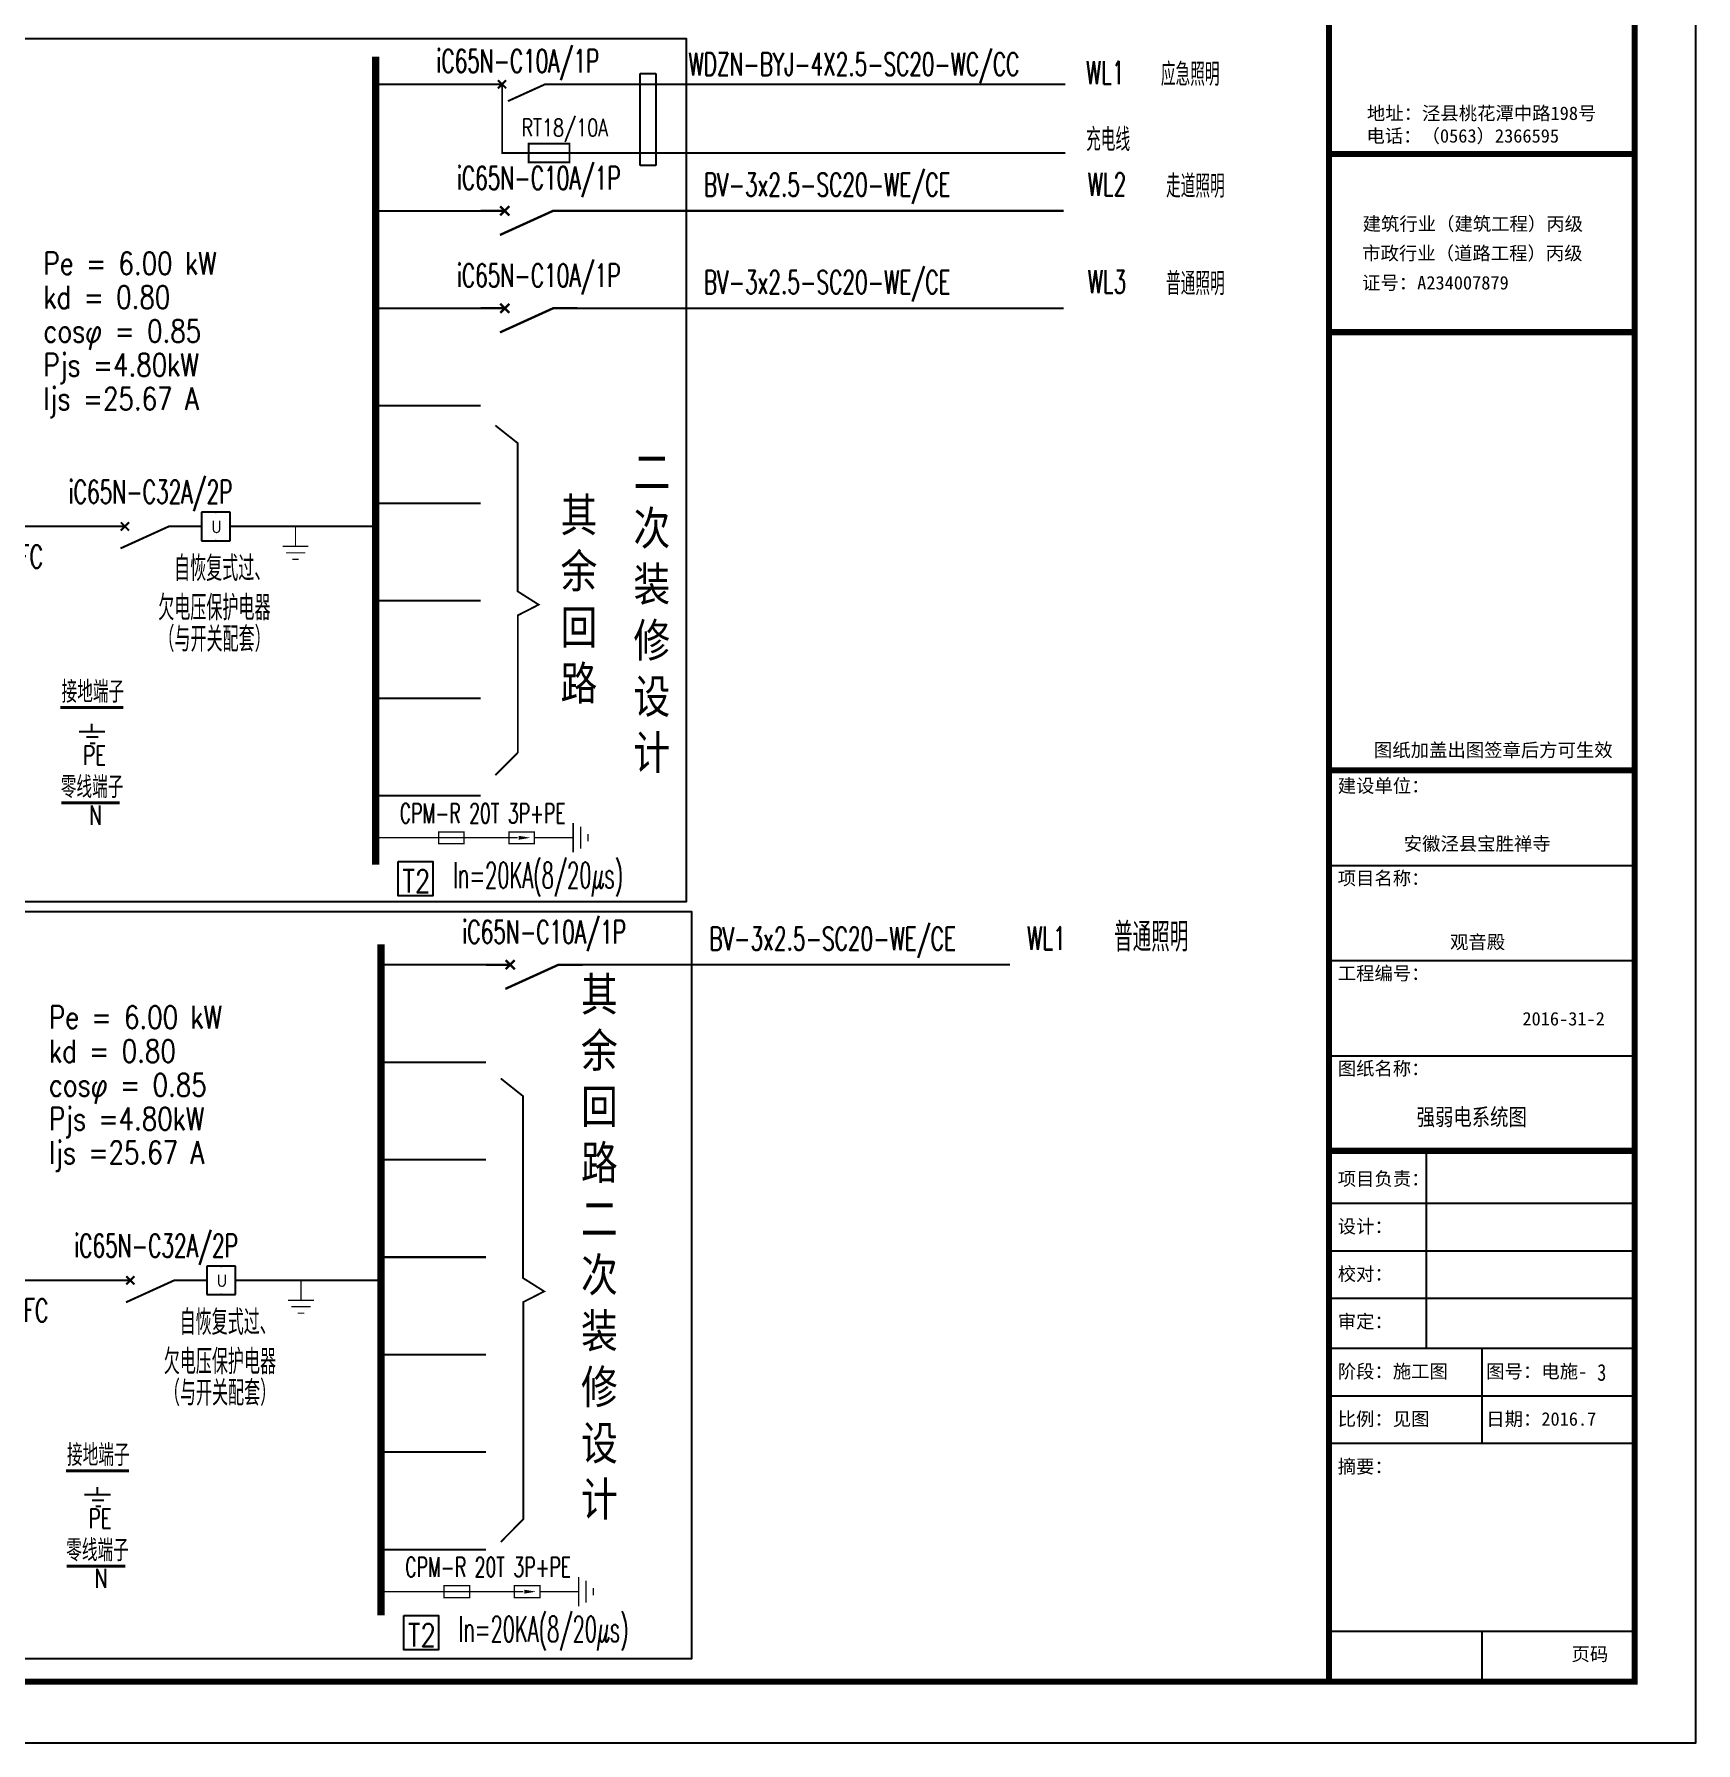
# Model space of a CAD drawing. Extents: x -137808 to 103746506, y -332957 to -111547.
# Drawn here: x 25001 to 52154, y -191866 to -163937 of the extents above; entities that cross this region are included whole.
import ezdxf
from ezdxf.enums import TextEntityAlignment as Align

# ---------------------------------------------------------------- set-up
doc = ezdxf.new("R2010")
doc.units = 0
doc.header["$LTSCALE"] = 25
doc.header["$MEASUREMENT"] = 0
doc.linetypes.add('DASH', pattern=[0.35, 0.25, -0.1])
doc.linetypes.add('JDX', pattern=[1.7, 0.5, 0.5, -0.225, 0.25, -0.225])
doc.layers.get('0').update_dxf_attribs({"linetype": 'CONTINUOUS'})
for name, color, linetype in [('3', 153, 'CONTINUOUS'), ('ABDE_LIN', 1, 'CONTINUOUS'), ('ABDE_SYS', 3, 'CONTINUOUS'), ('ELEMENT', 3, 'CONTINUOUS'), ('EQUIP-消防', 1, 'CONTINUOUS'), ('JDX', 7, 'CONTINUOUS'), ('PUB_TITLE', 4, 'CONTINUOUS'), ('SIG_TEXT', 7, 'CONTINUOUS'), ('SYST', 7, 'CONTINUOUS'), ('TEL_TEXT', 7, 'CONTINUOUS'), ('系统图', 3, 'CONTINUOUS')]:
    doc.layers.add(name, color=color, linetype=linetype)
doc.styles.add('-楷体_GB2312', font='', dxfattribs={"width": 0.8})
doc.styles.add('-黑体', font='', dxfattribs={"width": 0.8})
doc.styles.add('_TCH_DIM', font='SIMPLEX', dxfattribs={"bigfont": 'GBCBIG'})
doc.styles.add('_TEL_DIM', font='SIMPLEX', dxfattribs={"width": 0.8, "height": 3.5, "bigfont": 'HZTXT'})
doc.styles.add('DIM', font='TXT', dxfattribs={"width": 0.7, "bigfont": 'HZTXT'})
doc.styles.add('IDQSTYLE', font='txt.shx', dxfattribs={"width": 0.7, "bigfont": 'hztxt.shx'})
doc.styles.get("Standard").update_dxf_attribs({"font": 'GBENOR', "bigfont": 'GBCBIG'})
doc.styles.add('XC00', font='simplex0.shx', dxfattribs={"width": 0.7, "height": 300, "bigfont": 'xc00.shx'})
doc.styles.add('仿宋', font='')
doc.styles.get('-楷体_GB2312').set_extended_font_data('KaiTi_GB2312')
doc.styles.get('-黑体').set_extended_font_data('SimHei')
doc.styles.get('仿宋').set_extended_font_data('FangSong')

# ---------------------------------------------------------------- blocks, each defined once
blk = doc.blocks.new('tjnhty')
for p, q in [((1267557, -1759313), (1272551, -1759313)), ((1267557, -1760867), (1272551, -1760867)), ((1267557, -1762422), (1272551, -1762422)), ((1267557, -1763977), (1272551, -1763977)), ((1269142, -1763977), (1269142, -1767203)), ((1267557, -1764832), (1272551, -1764832)), ((1267557, -1765609), (1272551, -1765609)), ((1267557, -1766386), (1272551, -1766386)), ((1267557, -1766386), (1272551, -1766386)), ((1267557, -1767203), (1272551, -1767203)), ((1270054, -1767203), (1270054, -1768757)), ((1267557, -1767980), (1272551, -1767980)), ((1267557, -1768757), (1272551, -1768757)), ((1267557, -1771828), (1272551, -1771828)), ((1270054, -1771828), (1270054, -1772653))]:
    blk.add_line(p, q)
at = {"const_width": 100}
for points in [[(1267557, -1732653), (1267557, -1772653)], [(1267592, -1747684), (1272587, -1747684)], [(1267557, -1750595), (1272551, -1750595)], [(1267557, -1757758), (1272551, -1757758)], [(1267557, -1763977), (1272551, -1763977)]]:
    blk.add_lwpolyline(points, dxfattribs=at)
blk.add_lwpolyline([(1267557, -1732653), (1272551, -1732653), (1272551, -1772653), (1267557, -1772653)], close=True, dxfattribs=at)
at = {"style": '仿宋'}
for s, p in [('地址：泾县桃花潭中路198号', (1268176, -1747126)), ('电话：（0563）2366595', (1268169, -1747496)), ('建筑行业（建筑工程）丙级', (1268106, -1748933)), ('市政行业（道路工程）丙级', (1268099, -1749414)), ('证号：A234007879', (1268097, -1749897)), ('图纸加盖出图签章后方可生效', (1268291, -1757535)), ('建设单位：', (1267699, -1758119)), ('安徽泾县宝胜禅寺', (1268778, -1759066)), ('项目名称：', (1267699, -1759630)), ('观音殿', (1269535, -1760674)), ('工程编号：', (1267699, -1761185)), ('2016-31-2', (1270717, -1761927)), ('图纸名称：', (1267699, -1762740)), ('项目负责：', (1267699, -1764543)), ('设计：', (1267699, -1765321)), ('校对：', (1267699, -1766098)), ('审定：', (1267699, -1766875)), ('阶段：施工图', (1267699, -1767691)), ('图号：电施-', (1270126, -1767691)), ('比例：见图', (1267699, -1768469)), ('日期：2016.7', (1270126, -1768469)), ('摘要：', (1267699, -1769246)), ('页码', (1271520, -1772312))]:
    blk.add_text(s, height=220, dxfattribs=at).set_placement(p)
blk = doc.blocks.new('$element$00000497')
at = {"const_width": 0.0233}
for points in [[(0, 0), (0, -0.25)], [(0, -1), (0, -0.75), (-0.25, -0.2)], [(-0.047, -0.297), (0.047, -0.203)], [(-0.047, -0.203), (0.047, -0.297)]]:
    blk.add_lwpolyline(points, dxfattribs=at)
at = {"flags": 9}
blk.add_attdef('S', (0, 0), '', height=0.00000667, dxfattribs=at)
blk = doc.blocks.new('$equip$00001916')
for p, q in [((0.5, 1), (-0.5, 1)), ((-0.5, 1), (-0.5, 0)), ((0.5, 0), (0.5, 1)), ((-0.5, 0), (0.5, 0))]:
    blk.add_line(p, q)
for p in [(0, 1), (-0.5, 0.5), (0, 0), (0.5, 0.5)]:
    blk.add_point(p)
at = {"color": 7, "style": '_TEL_DIM'}
blk.add_attdef('$TEXT$', text='', height=0.4, dxfattribs=at).set_placement((0.026, 0.492), align=Align.MIDDLE_CENTER)
at = {"color": 7, "style": '_TEL_DIM', "flags": 1}
blk.add_attdef('A', text='', height=0.00002, dxfattribs=at).set_placement((0, 0), align=Align.MIDDLE_CENTER)
blk = doc.blocks.new('$element$00000277')
at = {"const_width": 0.0233}
for points in [[(0, 0), (0, -0.375)], [(-0.25, -0.375), (0.25, -0.375)], [(-0.188, -0.5), (0.188, -0.5)], [(-0.062, -0.625), (0.062, -0.625)]]:
    blk.add_lwpolyline(points, dxfattribs=at)
at = {"flags": 9}
blk.add_attdef('S', (0, 0), '', height=0.00000667, dxfattribs=at)
blk = doc.blocks.new('$element$00000532')
at = {"const_width": 0.0233}
for points in [[(0, 0), (0, -0.283)], [(-0.1, -0.283), (0.1, -0.283), (0.1, -0.717), (-0.1, -0.717), (-0.1, -0.283)], [(0, -1), (0, -0.567)]]:
    blk.add_lwpolyline(points, dxfattribs=at)
for points in [[(-0.033, -0.55), (0.033, -0.55), (0, -0.35), (0.033, -0.55)], [(0.033, -0.55), (0, -0.35), (-0.033, -0.55), (0.033, -0.55)], [(0, -0.367), (-0.033, -0.567), (0.033, -0.567), (0, -0.367)]]:
    blk.add_solid(points)
at = {"flags": 9}
blk.add_attdef('S', (0, 0), '', height=0.00000667, dxfattribs=at)
blk = doc.blocks.new('$element$00000390')
at = {"const_width": 0.0233}
for points in [[(0, 0), (0, -0.375)], [(-0.25, -0.375), (0.25, -0.375)], [(-0.188, -0.5), (0.188, -0.5)], [(-0.062, -0.625), (0.062, -0.625)]]:
    blk.add_lwpolyline(points, dxfattribs=at)
at = {"flags": 9}
blk.add_attdef('S', (0, 0), '', height=0.00000667, dxfattribs=at)
blk = doc.blocks.new('Z_4501')
at = {"color": 3, "linetype": 'Continuous'}
for p, q in [((-2.16685, 0), (2.16685, 0)), ((0, 0), (0, 1.2389)), ((-0.90875, -0.9084), (1.04845, -0.9084)), ((-0.27965, -1.9566), (0.55915, -1.9566))]:
    blk.add_line(p, q, dxfattribs=at)
at = {"color": 3, "linetype": 'Continuous', "style": 'DIM', "flags": 1}
for tag in ['XYVALUE', 'VALUE']:
    blk.add_attdef(tag, text='', height=0.02, dxfattribs=at).set_placement((-0.00035, 7.3324), align=Align.MIDDLE)

msp = doc.modelspace()

# ---------------------------------------------------------------- linework, layer by layer
at = {"color": 2}
for points in [[(20703, -164008), (35655, -164008), (35655, -178118), (20703, -178118)], [(20792, -178275), (35744, -178275), (35744, -190494), (20792, -190494)]]:
    msp.add_lwpolyline(points, close=True, dxfattribs=at)
at = {"color": 1, "const_width": 32.8}
for points in [[(32296, -164756), (32647, -164756)], [(32580, -164822), (32713, -164690)], [(32713, -164822), (32580, -164690)], [(33700, -164756), (33349, -164756), (32743, -165031)]]:
    msp.add_lwpolyline(points, dxfattribs=at)
at = {"const_width": 30}
for points in [[(32536, -170332), (32901, -170621), (32901, -173044), (33245, -173262), (32905, -173436), (32905, -175678), (32536, -176050)], [(32625, -181006), (32990, -181296), (32990, -184269), (33335, -184487), (32994, -184661), (32994, -188211), (32625, -188583)]]:
    msp.add_lwpolyline(points, dxfattribs=at)
at = {"color": 3, "const_width": 33.5}
for points in [[(26125, -171983), (26483, -171983)], [(27560, -171983), (27201, -171983), (26412, -172342)], [(26416, -172051), (26551, -171915)], [(26551, -172051), (26416, -171915)], [(26214, -184306), (26573, -184306)], [(27649, -184306), (27290, -184306), (26501, -184665)], [(26505, -184374), (26640, -184238)], [(26640, -184374), (26505, -184238)]]:
    msp.add_lwpolyline(points, dxfattribs=at)
at = {"layer": '3', "color": 3, "linetype": 'DASH'}
msp.add_lwpolyline([(34906, -164582), (35161, -164582), (35161, -166084), (34906, -166084)], close=True, dxfattribs=at)
at = {"layer": '3', "color": 3, "linetype": 'ByBlock', "const_width": 30.8}
msp.add_lwpolyline([(33749, -165725), (33749, -166033), (33082, -166033), (33082, -165725), (33749, -165725)], dxfattribs=at)
at = {"layer": 'ABDE_LIN', "linetype": 'Continuous', "const_width": 48.8}
for points in [[(25431, -174945), (26460, -174945)], [(25445, -176502), (26400, -176502)], [(25520, -187419), (26549, -187419)], [(25534, -188977), (26489, -188977)]]:
    msp.add_lwpolyline(points, dxfattribs=at)
at = {"layer": 'ELEMENT', "lineweight": -3, "const_width": 22.4}
for points in [[(30580, -177072), (32759, -177072)], [(32027, -177168), (32027, -176976), (31610, -176976), (31610, -177168), (32027, -177168)], [(32116, -189492), (32116, -189299), (31699, -189299), (31699, -189492), (32116, -189492)], [(30669, -189395), (32848, -189395)]]:
    msp.add_lwpolyline(points, dxfattribs=at)
at = {"layer": 'PUB_TITLE'}
msp.add_lwpolyline([(-7246, -191866), (52154, -191866), (52154, -149866), (-7246, -149866)], close=True, dxfattribs=at)
msp.add_lwpolyline([(-7246, -191866), (52154, -191866), (52154, -149866), (-7246, -149866)], close=True, dxfattribs=at)
at = {"layer": 'PUB_TITLE', "const_width": 100}
msp.add_lwpolyline([(-4746, -190866), (51154, -190866), (51154, -150866), (-4746, -150866)], close=True, dxfattribs=at)
msp.add_lwpolyline([(-4746, -190866), (51154, -190866), (51154, -150866), (-4746, -150866)], close=True, dxfattribs=at)
at = {"layer": 'TEL_TEXT', "color": 6, "lineweight": -3}
for points, const_width in [([(30580, -177512), (30580, -164303)], 117), ([(30580, -164756), (32296, -164756)], 33.5), ([(32647, -164756), (32647, -165879), (41852, -165879)], 29.8), ([(33700, -164756), (41852, -164756)], 29.8), ([(30580, -166825), (32296, -166825)], 33.5), ([(33731, -166823), (41826, -166823)], 33.5), ([(33731, -166825), (41826, -166825)], 33.5), ([(30580, -168418), (32296, -168418)], 33.5), ([(33731, -168416), (41826, -168416)], 33.5), ([(33731, -168418), (41826, -168418)], 33.5), ([(30580, -170011), (32296, -170011)], 33.5), ([(30580, -171604), (32296, -171604)], 33.5), ([(21309, -171983), (26484, -171983)], 33.5), ([(27556, -171983), (27734, -171983)], 33.5), ([(27556, -171983), (27612, -171983)], 33.5), ([(28202, -171983), (30580, -171983)], 33.5), ([(30580, -173198), (32296, -173198)], 33.5), ([(30580, -174791), (32296, -174791)], 33.5), ([(30580, -176384), (32296, -176384)], 33.5), ([(30669, -189780), (30669, -178815)], 117), ([(30669, -179148), (32385, -179148)], 33.5), ([(33820, -179146), (40949, -179146)], 33.5), ([(33820, -179148), (40949, -179148)], 33.5), ([(30669, -180741), (32385, -180741)], 33.5), ([(30669, -182334), (32385, -182334)], 33.5), ([(30669, -183927), (32385, -183927)], 33.5), ([(21398, -184306), (26573, -184306)], 33.5), ([(27645, -184306), (27823, -184306)], 33.5), ([(27645, -184306), (27701, -184306)], 33.5), ([(28291, -184306), (30669, -184306)], 33.5), ([(30669, -185521), (32385, -185521)], 33.5), ([(30669, -187114), (32385, -187114)], 33.5), ([(30669, -188707), (32385, -188707)], 33.5)]:
    msp.add_lwpolyline(points, dxfattribs=dict(at, const_width=const_width))
at = {"layer": 'TEL_TEXT'}
for points in [[(30950, -177462), (31517, -177462), (31517, -178023), (30950, -178023)], [(31039, -189785), (31606, -189785), (31606, -190346), (31039, -190346)]]:
    msp.add_lwpolyline(points, close=True, dxfattribs=at)

# ---------------------------------------------------------------- block references
msp.add_blockref('tjnhty', (-1221397, 1581787))
msp.add_blockref('tjnhty', (-1221397, 1581787))
at = {"layer": 'ELEMENT', "linetype": 'ByBlock', "xscale": 1579.5, "yscale": 1579.5, "zscale": 1579.5, "rotation": 89.99999999999999}
for p in [(32296, -166823), (32296, -166825), (32296, -168416), (32296, -168418), (32385, -179146), (32385, -179148)]:
    msp.add_blockref('$element$00000497', p, dxfattribs=at)
at = {"layer": 'ELEMENT', "color": 3, "xscale": 842.4, "yscale": 842.4, "zscale": 842.4}
for p in [(29272, -171993, 0), (29361, -184316, 0)]:
    msp.add_blockref('$element$00000390', p, dxfattribs=at)
at = {"layer": 'ELEMENT', "lineweight": -3, "xscale": -961.7512320000432, "yscale": 961.7512320000432, "zscale": 961.7512320000002, "rotation": 270}
for p in [(33448, -177072), (33537, -189395)]:
    msp.add_blockref('$element$00000532', p, dxfattribs=at)
at = {"layer": 'ELEMENT', "color": 4, "lineweight": -3, "xscale": -961.7512320000432, "yscale": 961.7512320000432, "zscale": 961.7512320000002, "rotation": 89.99999999999868}
for p in [(33448, -177072), (33537, -189395)]:
    msp.add_blockref('$element$00000277', p, dxfattribs=at)
at = {"layer": 'EQUIP-消防', "xscale": 468, "yscale": 468, "zscale": 468}
for p in [(27968, -172217), (28057, -184540)]:
    msp.add_blockref('$equip$00001916', p, dxfattribs=at).add_auto_attribs({'$TEXT$': 'U'})
at = {"layer": 'JDX', "color": 6, "linetype": 'JDX', "xscale": 97.58624051499928, "yscale": 97.58624051499928, "zscale": 97.58624051499928}
for p in [(25945, -175333), (26035, -187808)]:
    msp.add_blockref('Z_4501', p, dxfattribs=at)

# ---------------------------------------------------------------- texts
at = {"style": '-楷体_GB2312', "width": 0.8}
for s, height, p in [('强弱电系统图', 275.2, (47591, -181773)), ('3', 275, (50542, -185948))]:
    msp.add_text(s, height=height, dxfattribs=at).set_placement(p)
at = {"char_height": 550, "width": 4230.3, "attachment_point": 1, "style": '-黑体'}
for s, insert in [('二\\P次\\P装\\P修\\P设\\P计', (34794, -170818)), ('其\\P余\\P回\\P路', (33602, -171519)), ('其\\P余\\P回\\P路\\P二\\P次\\P装\\P修\\P设\\P计', (33937, -179355))]:
    msp.add_mtext(s, dxfattribs=dict(at, insert=insert))
at = {"color": 1, "flags": 9}
msp.add_attdef('S', (32296, -164756), '断路器', height=0.00936, rotation=90, dxfattribs=at)
at = {"lineweight": -3, "text_generation_flag": 4, "width": 1, "flags": 9}
for p in [(31639, -177072), (31728, -189395)]:
    msp.add_attdef('S', p, '避雷器', height=0.00641, rotation=90, dxfattribs=at)
at = {"layer": 'ABDE_SYS', "linetype": 'Continuous', "style": '_TCH_DIM'}
for s, p in [('接地端子', (25448, -174865)), ('零线端子', (25435, -176422)), ('接地端子', (25537, -187340)), ('零线端子', (25524, -188897))]:
    msp.add_text(s, height=355.5, dxfattribs=at).set_placement(p)
at = {"layer": 'ABDE_SYS', "linetype": 'Continuous', "style": '_TCH_DIM', "width": 0.705882}
for s, height, p in [('PE', 313.3, (25798, -175880)), ('N', 313, (25900, -176859)), ('PE', 313.3, (25887, -188355)), ('N', 313, (25989, -189334))]:
    msp.add_text(s, height=height, dxfattribs=at).set_placement(p)
at = {"layer": 'SIG_TEXT', "color": 3, "style": '_TEL_DIM', "width": 0.8}
for s, height, p in [('Pe = 6.00 kW', 368.55, (25153, -167867)), ('kd = 0.80', 368.6, (25153, -168420)), ('cosφ = 0.85', 368.55, (25153, -168973)), ('Pjs =4.80kW', 368.55, (25153, -169526)), ('Ijs =25.67 A', 368.55, (25153, -170078)), ('Pe = 6.00 kW', 368.55, (25243, -180190)), ('kd = 0.80', 368.6, (25243, -180743)), ('cosφ = 0.85', 368.55, (25243, -181296)), ('Pjs =4.80kW', 368.55, (25243, -181849)), ('Ijs =25.67 A', 368.55, (25243, -182401))]:
    msp.add_text(s, height=height, dxfattribs=at).set_placement(p)
at = {"layer": 'SYST', "style": '_TEL_DIM', "width": 0.64}
for p in [(30975, -176831), (31065, -189154)]:
    msp.add_text('CPM-R 20T 3P+PE', height=320.58, dxfattribs=at).set_placement(p)
at = {"layer": 'TEL_TEXT', "color": 3, "style": '_TEL_DIM', "width": 0.64}
for s, height, p in [('iC65N-C10A/1P', 374.4, (31574, -164562)), ('WDZN-BYJ-4X2.5-SC20-WC/CC', 374.4, (35697, -164614)), ('WL1', 374.4, (42191, -164755)), ('应急照明', 374.4, (43413, -164781)), ('充电线', 374.4, (42191, -165848)), ('iC65N-C10A/1P', 376.81, (31907, -166476)), ('BV-3x2.5-SC20-WE/CE', 376.81, (35945, -166586)), ('WL', 374.4, (42219, -166577)), ('WL2', 374.4, (42219, -166579)), ('   走道照明', 374.4, (42961, -166609)), ('iC65N-C10A/1P', 376.81, (31907, -168069)), ('BV-3x2.5-SC20-WE/CE', 376.81, (35945, -168179)), ('WL', 374.4, (42219, -168170)), ('WL3', 374.4, (42219, -168172)), ('   普通照明', 374.4, (42961, -168202)), ('iC65N-C32A/2P', 376.81, (25565, -171606)), ('YJV-3X6-SC25-WC/FC', 376.81, (21247, -172664)), ('iC65N-C10A/1P', 376.81, (31996, -178799)), ('BV-3x2.5-SC20-WE/CE', 376.81, (36034, -178909)), ('   普通照明', 473.9, (41969, -178932)), ('WL', 376.8, (41227, -178900)), ('WL1', 376.8, (41227, -178902)), ('iC65N-C32A/2P', 376.81, (25654, -183929)), ('YJV-3X6-SC25-WC/FC', 376.81, (21336, -184987))]:
    msp.add_text(s, height=height, dxfattribs=at).set_placement(p)
for s, p in [('自恢复式过、', (28074, -172875, 0)), ('欠电压保护电器', (27946, -173518)), ('自恢复式过、', (28163, -185198, 0)), ('欠电压保护电器', (28036, -185841))]:
    msp.add_text(s, height=409.5, dxfattribs=at).set_placement(p, align=Align.CENTER)
for p in [(27948, -173826), (28038, -186149)]:
    msp.add_text('（与开关配套）', height=409.5, dxfattribs=at).set_placement(p, align=Align.MIDDLE_CENTER)
at = {"layer": 'TEL_TEXT'}
for s, height, style, width, p in [('T2', 368.6, '_TEL_DIM', 0.8, (31248, -177967)), ('In=20KA(8/20μs) ', 421.2, 'IDQSTYLE', 0.55, (33337, -177894, 0)), ('In=20KA(8/20μs) ', 421.2, 'IDQSTYLE', 0.55, (33426, -190217, 0)), ('T2', 368.6, '_TEL_DIM', 0.8, (31338, -190290))]:
    msp.add_text(s, height=height, dxfattribs=dict(at, style=style, width=width)).set_placement(p, align=Align.CENTER)
at = {"layer": '系统图', "style": 'XC00', "width": 0.75}
msp.add_text('RT18/10A', height=280.8, dxfattribs=at).set_placement((32964, -165604))

doc.saveas('drawing.dxf')
